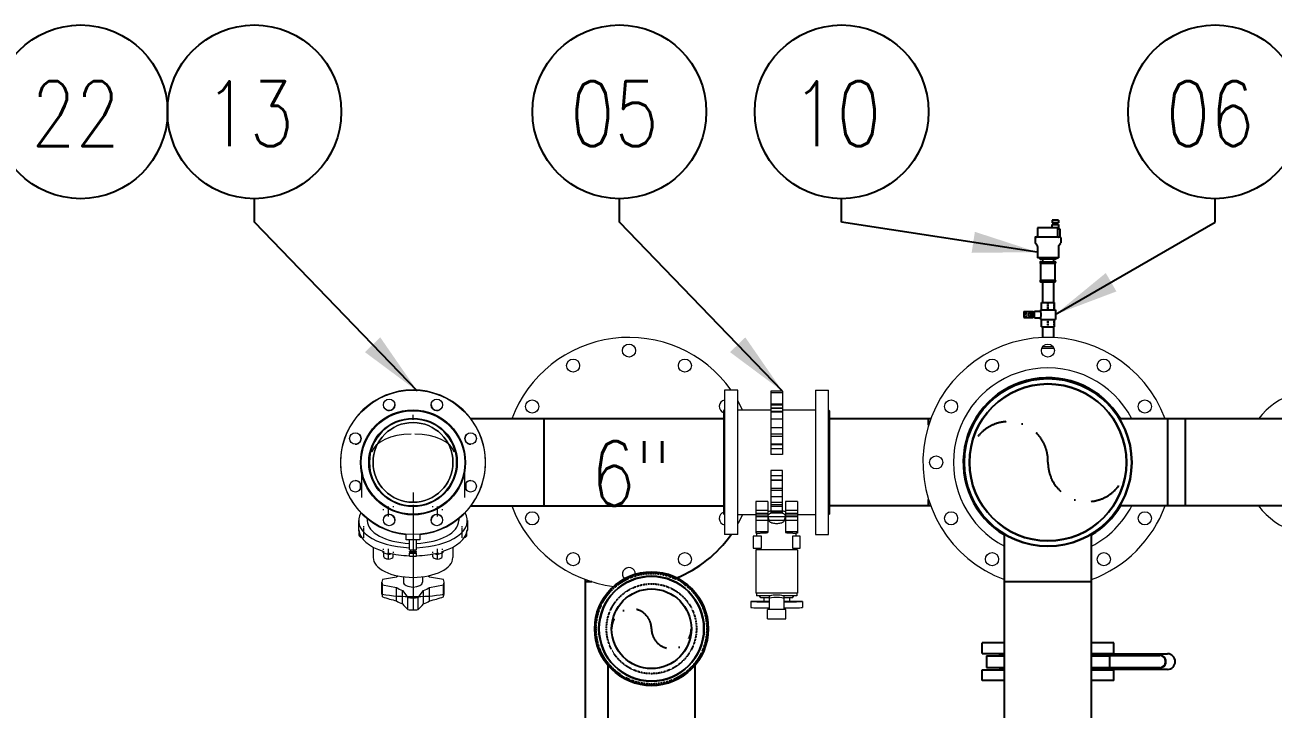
# Model space of a CAD drawing. Header units: millimetres. Extents: x -312439 to 477422, y -331570 to 212570.
# Drawn here: x 340285 to 342696, y 123215 to 124537 of the extents above; entities that cross this region are included whole.
import ezdxf

# ---------------------------------------------------------------- set-up
doc = ezdxf.new("R2010")
doc.units = ezdxf.units.MM
doc.linetypes.add('DASHDOT', pattern=[25.4, 12.7, -6.35, 0, -6.35])
doc.linetypes.add('DASHED', pattern=[0.75, 0.5, -0.25])
doc.layers.add('ARCONDTEXTO', color=4, linetype='Continuous')
doc.layers.add('TEXTO FORMATO', color=4, linetype='Continuous')
doc.styles.add('ROMAND', font='ROMAND.SHX')
doc.styles.add('ROMANS', font='romans.shx', dxfattribs={"height": 187.5})
doc.dimstyles.new('1-50 (MILIMETRO)', dxfattribs={"dimscale": 0, "dimtxt": 125, "dimasz": 125, "dimexe": 100, "dimexo": 100, "dimgap": 50, "dimtad": 0, "dimdec": 0, "dimzin": 0, "dimdsep": 46, "dimtxsty": 'ROMAND', "dimcen": -390, "dimclrd": 1, "dimclre": 1, "dimclrt": 3, "dimadec": 0, "dimazin": 0, "dimtfac": 1, "dimtdec": 0, "dimtix": 1, "dimtmove": 2, "dimatfit": 2, "dimfxl": 1, "dimtvp": 1, "dimtolj": 1, "dimtzin": 0, "dimarcsym": 0})

msp = doc.modelspace()

# ---------------------------------------------------------------- linework, layer by layer
at = {"color": 2, "linetype": 'Continuous', "extrusion": (0, 1, 0)}
for p, q in [((342279.575, 124144.74, 0), (342240.69, 124144.74, 0)), ((342240.69, 124144.74, 0), (342240.69, 124128.601, 0)), ((342281.213, 124159.602, 0), (342269, 124159.602, 0)), ((342269, 124159.602, 0), (342269, 124154.57, 0)), ((342281.213, 124154.57, 0), (342269, 124154.57, 0)), ((342269.266, 124144.74, 0), (342269.266, 124151.58, 0)), ((342269.266, 124151.58, 0), (342281.298, 124151.58, 0)), ((342272.044, 124154.57, 0), (342272.044, 124151.58, 0)), ((342278.519, 124154.57, 0), (342278.519, 124151.58, 0)), ((342279.575, 124144.74, 0), (342279.575, 124128.601, 0)), ((342281.213, 124159.602, 0), (342281.213, 124154.57, 0)), ((342281.298, 124151.58, 0), (342281.298, 124143.074, 0)), ((342236.38, 124126.4, 0), (342236.38, 124115.63, 0)), ((342285.069, 124126.885, 0), (342236.866, 124126.885, 0)), ((342281.298, 124143.074, 0), (342283.668, 124143.074, 0)), ((342283.668, 124143.074, 0), (342283.668, 124126.885, 0)), ((342285.555, 124126.4, 0), (342285.555, 124115.63, 0)), ((342240.501, 124109.972, 0), (342236.727, 124114.647, 0)), ((342240.848, 124108.989, 0), (342240.848, 124086.897, 0)), ((342281.087, 124108.989, 0), (342281.087, 124086.897, 0)), ((342281.434, 124109.972, 0), (342285.207, 124114.647, 0)), ((342281.087, 124086.897, 0), (342240.848, 124086.897, 0)), ((342245.317, 124086.878, 0), (342240.848, 124086.897, 0)), ((342276.617, 124086.878, 0), (342245.317, 124086.878, 0)), ((342245.317, 124086.878, 0), (342245.317, 124084.019, 0)), ((342276.617, 124084.019, 0), (342245.317, 124084.019, 0)), ((342247.317, 124079.477, 0), (342274.617, 124079.477, 0)), ((342247.317, 124079.371, 0), (342247.317, 124079.477, 0)), ((342247.317, 124079.371, 0), (342274.617, 124079.371, 0)), ((342247.317, 124076.371, 0), (342274.617, 124076.371, 0)), ((342247.317, 124043.583, 0), (342247.317, 124076.371, 0)), ((342250.198, 124084.019, 0), (342250.198, 124079.477, 0)), ((342271.737, 124084.019, 0), (342271.737, 124079.477, 0)), ((342274.617, 124079.371, 0), (342274.617, 124079.477, 0)), ((342274.617, 124043.583, 0), (342274.617, 124076.371, 0)), ((342276.617, 124086.878, 0), (342281.087, 124086.897, 0)), ((342276.617, 124086.878, 0), (342276.617, 124084.019, 0)), ((342247.317, 124043.583, 0), (342274.617, 124043.583, 0)), ((342247.317, 124040.583, 0), (342274.617, 124040.583, 0)), ((342247.317, 124040.477, 0), (342247.317, 124040.583, 0)), ((342247.317, 124040.477, 0), (342274.617, 124040.477, 0)), ((342274.617, 124040.477, 0), (342274.617, 124040.583, 0))]:
    msp.add_line(p, q, dxfattribs=at)
at = {"color": 2, "linetype": 'DASHED', "extrusion": (0, 1, 0)}
msp.add_line((342279.575, 124128.601, 0), (342279.787, 124128.601, 0), dxfattribs=at)
at = {"color": 5, "linetype": 'Continuous', "extrusion": (0, 1, 0)}
for p, q in [((342250.317, 124040.477, 0), (342250.317, 124000.73, 0)), ((342271.617, 124040.477, 0), (342271.617, 124000.73, 0)), ((342250.317, 123953.73, 0), (342250.317, 123932.953, 0)), ((342271.617, 123953.73, 0), (342271.617, 123932.953, 0)), ((341634.981, 123775.838, 0), (341146.536, 123775.838, 0)), ((341287.099, 123775.838, 0), (341287.099, 123607.538, 0)), ((342034.604, 123775.843, 0), (341838.981, 123775.843, 0)), ((342034.603, 123775.838, 0), (341838.981, 123775.838, 0)), ((342030.332, 123763.308, 0), (342030.332, 123775.838, 0)), ((342778.916, 123775.838, 0), (342399.28, 123775.838, 0)), ((342667.659, 123775.843, 0), (342487.33, 123775.843, 0)), ((342491.603, 123775.838, 0), (342491.603, 123607.538, 0)), ((342526.466, 123607.538, 0), (342526.466, 123775.838, 0)), ((342030.332, 123607.538, 0), (342030.332, 123620.068, 0)), ((341146.536, 123607.538, 0), (341634.981, 123607.538, 0)), ((342034.603, 123607.538, 0), (341838.981, 123607.538, 0)), ((342778.916, 123607.538, 0), (342399.28, 123607.538, 0)), ((342176.817, 123008.478, 0), (342176.817, 123553.375, 0)), ((342345.117, 123008.478, 0), (342345.117, 123553.375, 0)), ((341367.667, 122980.128, 0), (341367.667, 123465.323, 0)), ((341380.197, 123461.052, 0), (341367.667, 123461.052, 0)), ((342345.117, 123461.052, 0), (342176.817, 123461.052, 0)), ((342176.817, 123343.332, 0), (342133.967, 123343.332, 0)), ((342133.967, 123322.732, 0), (342133.967, 123343.332, 0)), ((342387.967, 123343.332, 0), (342345.117, 123343.332, 0)), ((342387.967, 123322.732, 0), (342387.967, 123343.332, 0)), ((342133.967, 123322.732, 0), (342176.817, 123322.732, 0)), ((342142.188, 123317.932, 0), (342176.817, 123317.932, 0)), ((342142.188, 123317.932, 0), (342142.188, 123295.732, 0)), ((342167.967, 123321.132, 0), (342176.817, 123321.132, 0)), ((342167.967, 123317.932, 0), (342167.967, 123321.132, 0)), ((342167.967, 123319.532, 0), (342176.817, 123319.532, 0)), ((342345.117, 123322.732, 0), (342387.967, 123322.732, 0)), ((342345.117, 123321.837, 0), (342491.787, 123321.837, 0)), ((342345.117, 123321.132, 0), (342353.967, 123321.132, 0)), ((342345.117, 123319.532, 0), (342353.967, 123319.532, 0)), ((342345.117, 123317.932, 0), (342379.746, 123317.932, 0)), ((342353.967, 123317.932, 0), (342353.967, 123321.132, 0)), ((342353.967, 123318.836, 0), (342476.866, 123318.836, 0)), ((342379.746, 123317.932, 0), (342379.746, 123295.732, 0)), ((341411.067, 123300.168, 0), (341411.067, 122966.155, 0)), ((341579.367, 122966.155, 0), (341579.367, 123300.168, 0)), ((342133.967, 123290.932, 0), (342176.817, 123290.932, 0)), ((342133.967, 123270.332, 0), (342133.967, 123290.932, 0)), ((342142.188, 123295.732, 0), (342176.817, 123295.732, 0)), ((342167.967, 123295.732, 0), (342167.967, 123292.532, 0)), ((342167.967, 123294.132, 0), (342176.817, 123294.132, 0)), ((342167.967, 123292.532, 0), (342176.817, 123292.532, 0)), ((342345.117, 123295.732, 0), (342379.746, 123295.732, 0)), ((342345.117, 123294.132, 0), (342353.967, 123294.132, 0)), ((342345.117, 123292.532, 0), (342353.967, 123292.532, 0)), ((342491.787, 123291.828, 0), (342345.117, 123291.828, 0)), ((342345.117, 123290.932, 0), (342387.967, 123290.932, 0)), ((342353.967, 123295.732, 0), (342353.967, 123292.532, 0)), ((342476.866, 123294.829, 0), (342353.967, 123294.829, 0)), ((342387.967, 123270.332, 0), (342387.967, 123290.932, 0)), ((342176.817, 123270.332, 0), (342133.967, 123270.332, 0)), ((342387.967, 123270.332, 0), (342345.117, 123270.332, 0))]:
    msp.add_line(p, q, dxfattribs=at)
at = {"color": 4, "linetype": 'Continuous', "extrusion": (0, 1, 0)}
for p, q in [((342248.467, 124000.73, 0), (342273.467, 124000.73, 0)), ((342248.467, 123986.73, 0), (342248.467, 124000.73, 0)), ((342273.467, 123986.73, 0), (342273.467, 124000.73, 0)), ((342214.467, 123983.13, 0), (342214.467, 123971.33, 0)), ((342214.467, 123983.13, 0), (342232.575, 123983.13, 0)), ((342223.559, 123974.429, 0), (342223.559, 123980.031, 0)), ((342223.559, 123980.031, 0), (342227.225, 123980.031, 0)), ((342227.225, 123981.875, 0), (342227.225, 123972.585, 0)), ((342227.225, 123981.875, 0), (342229.159, 123981.875, 0)), ((342229.159, 123972.585, 0), (342229.159, 123981.875, 0)), ((342229.159, 123980.031, 0), (342229.625, 123980.031, 0)), ((342229.625, 123983.13, 0), (342229.625, 123971.33, 0)), ((342232.575, 123971.33, 0), (342232.575, 123983.13, 0)), ((342232.575, 123980.031, 0), (342235.3, 123980.031, 0)), ((342235.3, 123970.753, 0), (342235.3, 123983.706, 0)), ((342235.3, 123983.706, 0), (342246.645, 123983.706, 0)), ((342246.645, 123986.73, 0), (342275.289, 123986.73, 0)), ((342246.645, 123986.73, 0), (342246.645, 123983.706, 0)), ((342275.289, 123986.73, 0), (342275.289, 123967.73, 0)), ((342214.467, 123971.33, 0), (342232.575, 123971.33, 0)), ((342223.559, 123974.429, 0), (342227.225, 123974.429, 0)), ((342227.225, 123972.585, 0), (342229.159, 123972.585, 0)), ((342229.159, 123974.429, 0), (342229.625, 123974.429, 0)), ((342232.575, 123974.429, 0), (342235.3, 123974.429, 0)), ((342235.3, 123970.753, 0), (342246.645, 123970.753, 0)), ((342246.645, 123970.753, 0), (342246.645, 123967.73, 0)), ((342246.645, 123967.73, 0), (342275.289, 123967.73, 0)), ((342248.467, 123953.73, 0), (342248.467, 123967.73, 0)), ((342248.467, 123953.73, 0), (342273.467, 123953.73, 0)), ((342273.467, 123953.73, 0), (342273.467, 123967.73, 0))]:
    msp.add_line(p, q, dxfattribs=at)
at = {"color": 4, "linetype": 'DASHED', "extrusion": (0, 1, 0)}
for p, q in [((342248.829, 123986.73, 0), (342248.829, 124000.73, 0)), ((342260.606, 123986.73, 0), (342260.606, 124000.73, 0)), ((342261.329, 123986.73, 0), (342261.329, 124000.73, 0)), ((342273.106, 123986.73, 0), (342273.106, 124000.73, 0)), ((342216.514, 123983.13, 0), (342216.514, 123971.33, 0)), ((342218.6, 123971.33, 0), (342218.6, 123983.13, 0)), ((342229.159, 123981.812, 0), (342227.225, 123981.812, 0)), ((342227.225, 123979.724, 0), (342229.159, 123979.724, 0)), ((342229.159, 123979.317, 0), (342227.225, 123979.317, 0)), ((342227.225, 123975.142, 0), (342229.159, 123975.142, 0)), ((342229.159, 123974.736, 0), (342227.225, 123974.736, 0)), ((342227.225, 123972.648, 0), (342229.159, 123972.648, 0)), ((342248.829, 123953.73, 0), (342248.829, 123967.73, 0)), ((342260.606, 123953.73, 0), (342260.606, 123967.73, 0)), ((342261.329, 123953.73, 0), (342261.329, 123967.73, 0)), ((342273.106, 123953.73, 0), (342273.106, 123967.73, 0))]:
    msp.add_line(p, q, dxfattribs=at)
at = {"color": 4, "linetype": 'Continuous', "lineweight": 0, "extrusion": (0, 1, 0)}
for p, q in [((342249.193, 123912.448, 0), (342272.742, 123912.448, 0)), ((342250.914, 123915.448, 0), (342271.021, 123915.448, 0)), ((342250.997, 123915.554, 0), (342270.938, 123915.554, 0)), ((341636.581, 123831.188, 0), (341636.581, 123552.188, 0)), ((341661.981, 123831.188, 0), (341636.581, 123831.188, 0)), ((341661.981, 123552.188, 0), (341661.981, 123831.188, 0)), ((341811.981, 123831.188, 0), (341811.981, 123552.188, 0)), ((341811.981, 123831.188, 0), (341837.381, 123831.188, 0)), ((341837.381, 123552.188, 0), (341837.381, 123831.188, 0)), ((341725.481, 123829.017, 0), (341725.481, 123707.243, 0)), ((341748.481, 123829.017, 0), (341725.481, 123829.017, 0)), ((341748.481, 123826.061, 0), (341725.481, 123826.061, 0)), ((341748.481, 123829.017, 0), (341748.481, 123707.243, 0)), ((341034.649, 123773.688, 0), (341034.649, 123783.688, 0)), ((341634.981, 123791.588, 0), (341636.581, 123793.188, 0)), ((341634.981, 123591.788, 0), (341634.981, 123791.588, 0)), ((341725.481, 123792.688, 0), (341661.981, 123792.688, 0)), ((341748.481, 123803.901, 0), (341725.481, 123803.901, 0)), ((341748.481, 123803.901, 0), (341725.481, 123803.901, 0)), ((341748.481, 123802.554, 0), (341725.481, 123802.554, 0)), ((341748.481, 123796.727, 0), (341725.481, 123796.727, 0)), ((341748.481, 123796.727, 0), (341725.481, 123796.727, 0)), ((341748.481, 123795.787, 0), (341725.481, 123795.787, 0)), ((341748.481, 123795.786, 0), (341725.481, 123795.786, 0)), ((341748.481, 123790.088, 0), (341725.481, 123790.088, 0)), ((341748.481, 123790.088, 0), (341725.481, 123790.088, 0)), ((341748.481, 123788.827, 0), (341725.481, 123788.827, 0)), ((341811.981, 123792.688, 0), (341748.481, 123792.688, 0)), ((341838.981, 123791.588, 0), (341837.381, 123793.188, 0)), ((341838.981, 123791.588, 0), (341838.981, 123591.788, 0)), ((341748.481, 123774.98, 0), (341725.481, 123774.98, 0)), ((341748.481, 123758.198, 0), (341725.481, 123758.198, 0)), ((341748.481, 123746.282, 0), (341725.481, 123746.282, 0)), ((341748.481, 123741.835, 0), (341725.481, 123741.835, 0)), ((341748.481, 123726.693, 0), (341725.481, 123726.693, 0)), ((341748.481, 123726.693, 0), (341725.481, 123726.693, 0)), ((341748.481, 123725.808, 0), (341725.481, 123725.808, 0)), ((341748.481, 123717.845, 0), (341725.481, 123717.845, 0)), ((341748.481, 123707.243, 0), (341725.481, 123707.243, 0)), ((340935.297, 123672.491, 0), (340935.297, 123623.56, 0)), ((341134, 123672.491, 0), (341134, 123623.56, 0)), ((341725.481, 123676.134, 0), (341725.481, 123593.781, 0)), ((341748.481, 123676.134, 0), (341725.481, 123676.134, 0)), ((341748.481, 123665.532, 0), (341725.481, 123665.532, 0)), ((341748.481, 123593.781, 0), (341748.481, 123676.134, 0)), ((340932.649, 123651.409, 0), (340932.649, 123639.625, 0)), ((341136.649, 123651.409, 0), (341136.649, 123639.625, 0)), ((341748.481, 123657.568, 0), (341725.481, 123657.568, 0)), ((341748.481, 123656.683, 0), (341725.481, 123656.683, 0)), ((341748.481, 123656.683, 0), (341725.481, 123656.683, 0)), ((341748.481, 123641.541, 0), (341725.481, 123641.541, 0)), ((341034.649, 123633.688, 0), (341034.649, 123616.19, 0)), ((341719.981, 123616.437, 0), (341696.981, 123616.437, 0)), ((341696.981, 123616.437, 0), (341696.981, 123554.688, 0)), ((341719.981, 123616.437, 0), (341719.981, 123556.049, 0)), ((341748.481, 123637.094, 0), (341725.481, 123637.094, 0)), ((341748.481, 123625.178, 0), (341725.481, 123625.178, 0)), ((341748.481, 123614.341, 0), (341725.481, 123614.341, 0)), ((341776.981, 123616.437, 0), (341753.981, 123616.437, 0)), ((341753.981, 123616.437, 0), (341753.981, 123556.049, 0)), ((341776.981, 123616.437, 0), (341776.981, 123554.688, 0)), ((340977.622, 123599.478, 0), (340977.622, 123601.366, 0)), ((340987.149, 123587.335, 0), (340987.149, 123606.728, 0)), ((340996.675, 123604.978, 0), (340996.675, 123606.866, 0)), ((341034.649, 123609.688, 0), (341034.649, 123406.847, 0)), ((341072.622, 123604.978, 0), (341072.622, 123606.866, 0)), ((341082.149, 123587.335, 0), (341082.149, 123606.728, 0)), ((341091.675, 123599.478, 0), (341091.675, 123601.366, 0)), ((341634.981, 123591.788, 0), (341636.581, 123590.188, 0)), ((341696.981, 123590.688, 0), (341661.981, 123590.688, 0)), ((341719.981, 123598.991, 0), (341696.981, 123598.991, 0)), ((341719.981, 123593.288, 0), (341696.981, 123593.288, 0)), ((341719.981, 123593.288, 0), (341696.981, 123593.288, 0)), ((341719.981, 123591.914, 0), (341696.981, 123591.914, 0)), ((341748.481, 123609.725, 0), (341725.481, 123609.725, 0)), ((341748.481, 123606.195, 0), (341725.481, 123606.195, 0)), ((341748.481, 123597.287, 0), (341725.481, 123597.287, 0)), ((341748.481, 123594.771, 0), (341725.481, 123594.771, 0)), ((341748.481, 123593.902, 0), (341725.481, 123593.902, 0)), ((341748.481, 123593.781, 0), (341725.481, 123593.781, 0)), ((341776.981, 123598.991, 0), (341753.981, 123598.991, 0)), ((341776.981, 123593.288, 0), (341753.981, 123593.288, 0)), ((341776.981, 123593.288, 0), (341753.981, 123593.288, 0)), ((341776.981, 123591.914, 0), (341753.981, 123591.914, 0)), ((341811.981, 123590.688, 0), (341776.981, 123590.688, 0)), ((341838.981, 123591.788, 0), (341837.381, 123590.188, 0)), ((340929.649, 123579.278, 0), (340929.649, 123561.091, 0)), ((340939.649, 123566.591, 0), (340939.649, 123568.48, 0)), ((340946.149, 123583.209, 0), (340946.149, 123579.278, 0)), ((341123.149, 123583.209, 0), (341123.149, 123579.278, 0)), ((341129.649, 123566.591, 0), (341129.649, 123568.48, 0)), ((341139.649, 123579.278, 0), (341139.649, 123561.091, 0)), ((341719.981, 123587.59, 0), (341696.981, 123587.59, 0)), ((341719.981, 123587.59, 0), (341696.981, 123587.59, 0)), ((341719.981, 123586.65, 0), (341696.981, 123586.65, 0)), ((341719.981, 123586.65, 0), (341696.981, 123586.65, 0)), ((341719.981, 123579.476, 0), (341696.981, 123579.476, 0)), ((341719.981, 123579.475, 0), (341696.981, 123579.475, 0)), ((341753.71, 123586.65, 0), (341720.252, 123586.65, 0)), ((341753.71, 123586.65, 0), (341720.252, 123586.65, 0)), ((341751.768, 123579.476, 0), (341722.193, 123579.476, 0)), ((341751.768, 123579.475, 0), (341722.194, 123579.475, 0)), ((341776.981, 123587.59, 0), (341753.981, 123587.59, 0)), ((341776.981, 123587.59, 0), (341753.981, 123587.59, 0)), ((341776.981, 123586.65, 0), (341753.981, 123586.65, 0)), ((341776.981, 123586.65, 0), (341753.981, 123586.65, 0)), ((341776.981, 123579.476, 0), (341753.981, 123579.476, 0)), ((341776.981, 123579.475, 0), (341753.981, 123579.475, 0)), ((340929.759, 123558.683, 0), (340929.759, 123561.281, 0)), ((340930.649, 123550.699, 0), (340930.649, 123556.461, 0)), ((340939.649, 123546.199, 0), (340939.649, 123565.591, 0)), ((341021.649, 123542.188, 0), (341021.649, 123552.293, 0)), ((341047.649, 123542.188, 0), (341021.649, 123542.188, 0)), ((341027.799, 123522.688, 0), (341027.799, 123542.188, 0)), ((341041.499, 123522.688, 0), (341041.499, 123542.188, 0)), ((341047.649, 123552.293, 0), (341047.649, 123542.188, 0)), ((341129.649, 123546.199, 0), (341129.649, 123565.591, 0)), ((341138.649, 123550.699, 0), (341138.649, 123556.461, 0)), ((341139.538, 123558.683, 0), (341139.538, 123561.281, 0)), ((341661.981, 123552.188, 0), (341636.581, 123552.188, 0)), ((341691.712, 123543.268, 0), (341691.712, 123532.207, 0)), ((341707.493, 123549.431, 0), (341691.868, 123549.431, 0)), ((341691.868, 123549.431, 0), (341691.868, 123525.993, 0)), ((341719.981, 123557.315, 0), (341696.981, 123557.315, 0)), ((341698.981, 123554.688, 0), (341696.981, 123554.688, 0)), ((341698.981, 123549.431, 0), (341698.981, 123554.688, 0)), ((341707.493, 123525.993, 0), (341707.493, 123549.431, 0)), ((341776.981, 123557.315, 0), (341753.981, 123557.315, 0)), ((341782.093, 123549.431, 0), (341767.377, 123549.431, 0)), ((341767.377, 123549.431, 0), (341767.377, 123525.993, 0)), ((341774.981, 123549.431, 0), (341774.981, 123554.688, 0)), ((341776.981, 123554.688, 0), (341774.981, 123554.688, 0)), ((341782.093, 123525.993, 0), (341782.093, 123549.431, 0)), ((341782.25, 123532.207, 0), (341782.25, 123543.268, 0)), ((341811.981, 123552.188, 0), (341837.381, 123552.188, 0)), ((340957.749, 123527.943, 0), (340957.749, 123508.049, 0)), ((340976.149, 123519.955, 0), (340976.149, 123520.093, 0)), ((340977.622, 123522.705, 0), (340977.622, 123524.594, 0)), ((340978.033, 123516.877, 0), (340978.033, 123519.475, 0)), ((340987.149, 123505.063, 0), (340987.149, 123524.455, 0)), ((340996.675, 123517.205, 0), (340996.675, 123519.094, 0)), ((341027.799, 123522.688, 0), (341041.499, 123522.688, 0)), ((341027.899, 123519.688, 0), (341041.399, 123519.688, 0)), ((341027.899, 123518.688, 0), (341027.899, 123519.688, 0)), ((341027.899, 123518.688, 0), (341041.399, 123518.688, 0)), ((341028.649, 123517.188, 0), (341028.649, 123518.688, 0)), ((341030.649, 123519.688, 0), (341030.649, 123522.688, 0)), ((341038.649, 123519.688, 0), (341038.649, 123522.688, 0)), ((341040.649, 123517.188, 0), (341040.649, 123518.688, 0)), ((341041.399, 123518.688, 0), (341041.399, 123519.688, 0)), ((341072.622, 123517.205, 0), (341072.622, 123519.094, 0)), ((341082.149, 123505.063, 0), (341082.149, 123524.455, 0)), ((341091.265, 123516.877, 0), (341091.265, 123519.475, 0)), ((341091.675, 123522.705, 0), (341091.675, 123524.594, 0)), ((341093.149, 123519.955, 0), (341093.149, 123520.093, 0)), ((341111.549, 123527.943, 0), (341111.549, 123508.049, 0)), ((341691.868, 123525.993, 0), (341707.493, 123525.993, 0)), ((341776.981, 123522.688, 0), (341696.981, 123522.688, 0)), ((341696.981, 123522.688, 0), (341696.981, 123439.261, 0)), ((341698.981, 123522.688, 0), (341698.981, 123525.993, 0)), ((341767.377, 123525.993, 0), (341782.093, 123525.993, 0)), ((341774.981, 123522.688, 0), (341774.981, 123525.993, 0)), ((341776.981, 123522.688, 0), (341776.981, 123439.261, 0)), ((340978.149, 123509.563, 0), (340978.149, 123516.84, 0)), ((340986.375, 123514.469, 0), (340986.375, 123517.067, 0)), ((340996.149, 123509.563, 0), (340996.149, 123514.846, 0)), ((341028.649, 123517.188, 0), (341027.749, 123516.288, 0)), ((341027.749, 123516.288, 0), (341041.549, 123516.288, 0)), ((341027.749, 123510.688, 0), (341027.749, 123516.288, 0)), ((341027.749, 123510.688, 0), (341041.549, 123510.688, 0)), ((341028.649, 123517.188, 0), (341040.649, 123517.188, 0)), ((341040.649, 123517.188, 0), (341041.549, 123516.288, 0)), ((341041.549, 123510.688, 0), (341041.549, 123516.288, 0)), ((341073.149, 123509.563, 0), (341073.149, 123514.846, 0)), ((341082.922, 123514.469, 0), (341082.922, 123517.067, 0)), ((341091.149, 123509.563, 0), (341091.149, 123516.84, 0)), ((341002.917, 123470.191, 0), (340975.488, 123465.199, 0)), ((341016.149, 123470.728, 0), (341016.149, 123460.199, 0)), ((341053.149, 123470.728, 0), (341053.149, 123460.199, 0)), ((341093.809, 123465.199, 0), (341066.381, 123470.191, 0)), ((340974.649, 123436.847, 0), (340974.649, 123460.199, 0)), ((340975.488, 123455.199, 0), (341002.917, 123450.208, 0)), ((340975.488, 123431.847, 0), (340975.488, 123455.199, 0)), ((341002.917, 123424.191, 0), (341002.917, 123450.208, 0)), ((341066.381, 123450.208, 0), (341093.809, 123455.199, 0)), ((341066.381, 123424.191, 0), (341066.381, 123450.208, 0)), ((341093.809, 123431.847, 0), (341093.809, 123455.199, 0)), ((341094.649, 123436.847, 0), (341094.649, 123460.199, 0)), ((341014.665, 123444.333, 0), (341024.649, 123430.619, 0)), ((341014.665, 123418.317, 0), (341014.665, 123444.333, 0)), ((341024.649, 123407.267, 0), (341024.649, 123430.619, 0)), ((341044.649, 123430.619, 0), (341054.632, 123444.333, 0)), ((341044.649, 123407.267, 0), (341044.649, 123430.619, 0)), ((341054.632, 123418.317, 0), (341054.632, 123444.333, 0)), ((341686.981, 123422.893, 0), (341686.981, 123411.229, 0)), ((341776.981, 123439.261, 0), (341696.981, 123439.261, 0)), ((341697.918, 123439.261, 0), (341697.918, 123433.793, 0)), ((341723.522, 123433.793, 0), (341697.918, 123433.793, 0)), ((341706.422, 123430.202, 0), (341703.981, 123433.793, 0)), ((341722.981, 123430.202, 0), (341706.422, 123430.202, 0)), ((341711.981, 123430.202, 0), (341711.981, 123422.893, 0)), ((341722.981, 123422.893, 0), (341711.981, 123422.893, 0)), ((341722.981, 123407.704, 0), (341722.981, 123433.27, 0)), ((341776.043, 123433.793, 0), (341750.44, 123433.793, 0)), ((341750.981, 123433.27, 0), (341750.981, 123407.704, 0)), ((341767.539, 123430.202, 0), (341750.981, 123430.202, 0)), ((341761.981, 123422.893, 0), (341750.981, 123422.893, 0)), ((341761.981, 123430.202, 0), (341761.981, 123422.893, 0)), ((341767.539, 123430.202, 0), (341769.981, 123433.793, 0)), ((341776.043, 123439.261, 0), (341776.043, 123433.793, 0)), ((341786.981, 123422.893, 0), (341786.981, 123411.229, 0)), ((341719.481, 123389.193, 0), (341719.481, 123407.704, 0)), ((341754.481, 123407.704, 0), (341719.481, 123407.704, 0)), ((341722.655, 123407.704, 0), (341722.655, 123410.812, 0)), ((341751.307, 123407.704, 0), (341751.307, 123410.812, 0)), ((341754.481, 123389.193, 0), (341754.481, 123407.704, 0)), ((341719.481, 123389.193, 0), (341754.481, 123389.193, 0))]:
    msp.add_line(p, q, dxfattribs=at)
at = {"color": 4, "linetype": 'Continuous', "lineweight": 0}
for centre, radius in [((341451.817, 123907.688, 0), 12.7), ((342260.967, 123907.688, 0), 12.7), ((341343.817, 123878.75, 0), 12.7), ((341559.817, 123878.75, 0), 12.7), ((342152.967, 123878.75, 0), 12.7), ((342368.967, 123878.75, 0), 12.7), ((341034.649, 123691.688, 0), 139.5), ((340988.535, 123803.016, 0), 11.1), ((341080.762, 123803.016, 0), 11.1), ((341264.756, 123799.688, 0), 12.7), ((342073.906, 123799.688, 0), 12.7), ((342448.029, 123799.688, 0), 12.7), ((341034.649, 123691.688, 0), 101.5), ((341034.649, 123691.688, 0), 99.9), ((341034.649, 123691.688, 0), 85.5), ((341034.649, 123691.688, 0), 84.15), ((341034.649, 123691.688, 0), 77.04), ((340923.321, 123737.801, 0), 11.1), ((341145.976, 123737.801, 0), 11.1), ((342044.967, 123691.688, 0), 12.7), ((340923.321, 123645.575, 0), 11.1), ((341145.976, 123645.575, 0), 11.1), ((340988.535, 123580.361, 0), 11.1), ((341080.762, 123580.361, 0), 11.1), ((341264.756, 123583.688, 0), 12.7), ((342073.906, 123583.688, 0), 12.7), ((342448.029, 123583.688, 0), 12.7), ((341343.817, 123504.627, 0), 12.7), ((341559.817, 123504.627, 0), 12.7), ((342152.967, 123504.627, 0), 12.7), ((342368.967, 123504.627, 0), 12.7)]:
    msp.add_circle(centre, radius, dxfattribs=at)
at = {"color": 5, "linetype": 'Continuous'}
for centre, radius in [((342260.967, 123691.688, 0), 161.9), ((342260.967, 123691.688, 0), 151.6), ((341495.217, 123370.31, 0), 109.55), ((341495.217, 123370.31, 0), 101.37), ((341495.217, 123370.31, 0), 77.04)]:
    msp.add_circle(centre, radius, dxfattribs=at)
at = {"color": 5, "linetype": 'DASHED'}
for radius in [106.868, 86.832]:
    msp.add_circle((341495.217, 123370.31, 0), radius, dxfattribs=at)
at = {"color": 2, "linetype": 'Continuous'}
for centre, radius, start, end in [((342236.866, 124126.4, 0), 0.486, 90, 180), ((342238.974, 124128.601, 0), 1.716, 270, 0), ((342285.069, 124126.4, 0), 0.486, 0, 90), ((342237.945, 124115.63, 0), 1.565, 180, 218.911528), ((342239.283, 124108.989, 0), 1.565, 0, 38.911528), ((342282.652, 124108.989, 0), 1.565, 141.088472, 180), ((342283.989, 124115.63, 0), 1.565, 321.088472, 0), ((342247.317, 124077.871, 0), 1.5, 90, 270), ((342274.617, 124077.871, 0), 1.5, 270, 90), ((342247.317, 124042.083, 0), 1.5, 90, 270), ((342274.617, 124042.083, 0), 1.5, 270, 90)]:
    msp.add_arc(centre, radius, start, end, dxfattribs=at)
at = {"color": 4, "linetype": 'Continuous', "lineweight": 0}
for centre, radius, start, end in [((341451.817, 123691.688, 0), 241.5, 35.284706, 159.607631), ((342260.967, 123691.688, 0), 241.5, 20.392369, 249.607631), ((342260.967, 123691.688, 0), 182.5, 27.457846, 242.542154), ((341034.649, 123691.688, 0), 140, 275.327998, 264.672002), ((342778.916, 123691.688, 0), 139.5, 217.10128, 142.898693), ((341638.879, 123799.688, 0), 12.7, 100.425315, 252.125208), ((341451.817, 123691.688, 0), 241.5, 24.722226, 29.513259), ((340988.478, 123803.154, 0), 11.15, 222.334988, 2.665038), ((341080.819, 123803.154, 0), 11.15, 177.334988, 317.66499), ((340923.183, 123737.859, 0), 11.15, 267.334988, 47.665029), ((341146.115, 123737.859, 0), 11.15, 132.334988, 272.665), ((340923.183, 123645.517, 0), 11.15, 312.334988, 92.66502), ((341146.115, 123645.517, 0), 11.15, 87.334988, 227.665009), ((340988.478, 123580.222, 0), 11.15, 357.334988, 137.66501), ((341080.819, 123580.222, 0), 11.15, 42.334988, 182.665018), ((341451.817, 123691.688, 0), 241.5, 200.392369, 262.963243), ((341638.879, 123583.688, 0), 12.7, 107.874794, 259.57469), ((341451.817, 123691.688, 0), 241.5, 330.486741, 335.277774), ((342260.967, 123691.688, 0), 182.5, 297.457846, 332.542154), ((342260.967, 123691.688, 0), 241.5, 290.392369, 339.607631), ((341451.817, 123475.688, 0), 12.7, 359.017078, 225.751714)]:
    msp.add_arc(centre, radius, start, end, dxfattribs=at)
at = {"color": 5, "linetype": 'Continuous'}
for centre, radius, start, end in [((342260.967, 123691.688, 0), 163.5, 30.975995, 239.024012), ((342260.967, 123691.688, 0), 163.5, 300.975995, 329.024005), ((341451.817, 123691.688, 0), 241.5, 292.418557, 324.715294), ((342491.787, 123306.832, 0), 15.004, 270, 90)]:
    msp.add_arc(centre, radius, start, end, dxfattribs=at)
at = {"color": 6, "linetype": 'DASHDOT', "ltscale": 5}
for centre, radius, start, end in [((342185.168, 123694.714, 0), 75.853, 357.866905, 182.133095), ((342336.768, 123691.688, 0), 75.8, 179.847091, 0.152909)]:
    msp.add_arc(centre, radius, start, end, dxfattribs=at)
at = {"color": 6, "linetype": 'DASHDOT', "ltscale": 4}
for centre, start, end in [((341456.697, 123370.31, 0), 0, 180), ((341533.737, 123370.31, 0), 180, 0)]:
    msp.add_arc(centre, 38.52, start, end, dxfattribs=at)
at = {"color": 5, "linetype": 'Continuous', "extrusion": (2.12879e-110, -3.4068e-63, -1)}
for major_axis in [(0, 161.9), (0, 151.6)]:
    msp.add_ellipse((342260.967, 123691.688, 0), major_axis=major_axis, ratio=1, start_param=-1.57079633, end_param=4.71238898, dxfattribs=at)
at = {"color": 4, "linetype": 'Continuous', "lineweight": 0, "extrusion": (1.2829e-112, 2.64471e-64, -1)}
for major_axis in [(0, 84.15), (0, 77.04)]:
    msp.add_ellipse((341034.649, 123691.688, 0), major_axis=major_axis, ratio=1, start_param=-1.57079633, end_param=4.71238898, dxfattribs=at)
at = {"color": 4, "linetype": 'Continuous', "lineweight": 0}
for centre, major_axis, ratio, start_param, end_param in [((341034.649, 123706.453, 0), (-80.208, 0), 0.5, 4.75603933, 6.16015558), ((341034.649, 123706.453, 0), (-80.208, 0), 0.5, 3.26462238, 4.66873863), ((341034.649, 123579.278, 0), (-105, 0), 0.5, 5.9925672, 7.78869717), ((341034.649, 123579.278, 0), (-105, 0), 0.5, 1.63608079, 3.43221077), ((341034.649, 123579.278, 0), (-88.5, 0), 0.5, 0, 1.4933177), ((341034.649, 123579.278, 0), (-88.5, 0), 0.5, 1.64827495, 3.14159265), ((341736.981, 123863.177, 0), (0, 307.977), 0.12338598, 2.68573728, 2.74189531), ((341736.981, 123863.177, 0), (0, 307.977), 0.12338598, 3.54129, 3.59744803), ((341034.649, 123561.091, 0), (105, 0), 0.5, 3.14159265, 3.18747983), ((341034.649, 123563.69, 0), (-105, 0), 0.5, 0.04588717, 1.00131038), ((340939.649, 123561.091, 0), (11, 0), 0.5, 3.59480988, 3.68096225), ((340939.649, 123550.699, 0), (-9, 0), 0.5, 0, 1.0599458), ((341034.649, 123563.69, 0), (-105, 0), 0.5, 2.14028227, 3.09570548), ((341129.649, 123550.699, 0), (9, 0), 0.5, 5.2232395, 6.28318531), ((341129.649, 123561.091, 0), (-11, 0), 0.5, 2.60222306, 2.68837543), ((341034.649, 123561.091, 0), (-105, 0), 0.5, 3.09570548, 3.14159265), ((340987.149, 123519.955, 0), (11, 0), 0.5, 3.14159265, 3.73557298), ((341082.149, 123519.955, 0), (-11, 0), 0.5, 2.54761233, 3.14159265), ((341034.649, 123508.049, 0), (-76.9, 0), 0.5, 0, 1.57079633), ((341034.649, 123561.091, 0), (105, 0), 0.5, 4.14290303, 4.23467738), ((340987.149, 123509.563, 0), (-9, 0), 0.5, 0, 1.57079633), ((341034.649, 123563.69, 0), (-105, 0), 0.5, 1.09308472, 1.50503465), ((340987.149, 123519.955, 0), (11, 0), 0.5, 4.64200743, 5.31297837), ((340987.149, 123509.563, 0), (-9, 0), 0.5, 1.57079633, 3.14159265), ((341034.649, 123508.049, 0), (-76.9, 0), 0.5, 1.57079633, 3.14159265), ((341034.649, 123563.69, 0), (-105, 0), 0.5, 1.636558, 2.04850793), ((341082.149, 123509.563, 0), (-9, 0), 0.5, 0, 1.57079633), ((341082.149, 123519.955, 0), (-11, 0), 0.5, 0.97020694, 1.64117788), ((341082.149, 123509.563, 0), (-9, 0), 0.5, 1.57079633, 3.14159265), ((341034.649, 123561.091, 0), (-105, 0), 0.5, 2.04850793, 2.14028227), ((341034.649, 123460.199, 0), (-37.5, 0), 0.5, 5.57825713, 5.72117633), ((341034.649, 123460.199, 0), (-37.5, 0), 0.5, 3.70360163, 3.84652083), ((341034.649, 123460.199, 0), (60, 0), 0.5, 2.97414457, 3.30904073), ((341034.649, 123460.199, 0), (-37.5, 0), 0.5, 0.56200898, 1.00878735), ((341034.649, 123460.199, 0), (-18.5, 0), 0.5, 0, 1.57079633), ((341034.649, 123460.199, 0), (-18.5, 0), 0.5, 1.57079633, 3.14159265), ((341034.649, 123460.199, 0), (-37.5, 0), 0.5, 2.1328053, 2.57958368), ((341034.649, 123460.199, 0), (-60, 0), 0.5, 2.97414457, 3.30904073), ((341034.649, 123436.847, 0), (-60, 0), 0.5, 0, 0.16744808), ((341034.649, 123744.256, 0), (-360, 0), 0.8660254, 1.40334825, 1.57079633), ((341024.514, 123730.334, 0), (-290.065, 211.15), 0.81379768, 1.95967088, 2.04150141), ((341034.649, 123434.183, 0), (-37.5, 0), 0.5, 0.56200898, 1.00878735), ((341034.649, 123460.199, 0), (-60, 0), 0.5, 1.40334825, 1.73824441), ((341034.649, 123744.256, 0), (-360, 0), 0.8660254, 1.57079633, 1.73824441), ((341034.649, 123434.183, 0), (-37.5, 0), 0.5, 2.1328053, 2.57958368), ((341044.783, 123730.334, 0), (-290.065, -211.15), 0.81379768, 1.10009125, 1.18192178), ((341034.649, 123436.847, 0), (-60, 0), 0.5, 2.97414457, 3.14159265), ((341736.981, 123422.893, 0), (50, 0), 0.00871634, 2.0943951, 4.42859487), ((341736.981, 123433.27, 0), (-14, 0), 0.13557255, 3.14159265, 6.28318531), ((341736.981, 123428.909, 0), (14, 0), 0.13557255, 0, 3.14159265), ((341736.981, 123422.893, 0), (50, 0), 0.00871634, 4.99618309, 7.33038286), ((341006.804, 123739.189, 0), (-64.237, 352.981), 0.29619813, 2.65475442, 2.73658495), ((341034.649, 123436.847, 0), (-60, 0), 0.5, 1.40334825, 1.57079633), ((341034.649, 123436.847, 0), (-60, 0), 0.5, 1.57079633, 1.73824441), ((341062.493, 123739.189, 0), (64.237, 352.981), 0.29619813, 3.54660036, 3.62843089), ((341736.981, 123411.229, 0), (-50, 0), 0.00871634, 0, 1.28700222), ((341736.981, 123411.229, 0), (-50, 0), 0.00871634, 1.85459044, 3.14159265)]:
    msp.add_ellipse(centre, major_axis=major_axis, ratio=ratio, start_param=start_param, end_param=end_param, dxfattribs=at)
at = {"color": 5, "linetype": 'Continuous', "extrusion": (5.26268e-111, -1.69389e-63, -1)}
for major_axis in [(0, 109.55), (0, 101.37)]:
    msp.add_ellipse((341495.217, 123370.31, 0), major_axis=major_axis, ratio=1, start_param=-1.57079633, end_param=4.71238898, dxfattribs=at)
at = {"color": 5, "linetype": 'Continuous'}
for centre, major_axis, start_param, end_param in [((342476.354, 123306.832, 0), (0, -12.003), 0, 3.14159265), ((342476.866, 123306.832, 0), (0, 12.003), 3.14159265, 6.28318531)]:
    msp.add_ellipse(centre, major_axis=major_axis, ratio=0.99076742, start_param=start_param, end_param=end_param, dxfattribs=at)
at = {"color": 2, "linetype": 'Continuous'}
msp.add_open_spline([(342279.575, 124128.601, 0), (342279.575, 124128.498, 0), (342279.586, 124128.386, 0), (342279.632, 124128.166, 0), (342279.668, 124128.058, 0), (342279.752, 124127.865, 0), (342279.809, 124127.762, 0), (342279.945, 124127.57, 0), (342280.023, 124127.481, 0), (342280.183, 124127.329, 0), (342280.281, 124127.252, 0), (342280.489, 124127.12, 0), (342280.6, 124127.065, 0), (342280.814, 124126.98, 0), (342280.937, 124126.944, 0), (342281.187, 124126.896, 0), (342281.315, 124126.885, 0), (342281.432, 124126.885, 0)], degree=3, knots=[5.27564287, 5.27564287, 5.27564287, 5.27564287, 5.58507837, 5.58507837, 5.89451387, 5.89451387, 6.21795239, 6.21795239, 6.54139091, 6.54139091, 6.88072373, 6.88072373, 7.22005655, 7.22005655, 7.5703925, 7.5703925, 7.92072845, 7.92072845, 7.92072845, 7.92072845], dxfattribs=at)
at = {"color": 4, "linetype": 'Continuous'}
for points, knots in [([(342248.193, 123977.23, 0), (342248.193, 123977.643, 0), (342248.173, 123978.069, 0), (342248.09, 123978.911, 0), (342248.028, 123979.327, 0), (342247.876, 123980.123, 0), (342247.785, 123980.502, 0), (342247.594, 123981.204, 0), (342247.493, 123981.525, 0), (342247.301, 123982.093, 0), (342247.203, 123982.361, 0), (342247.02, 123982.834, 0), (342246.935, 123983.04, 0), (342246.794, 123983.373, 0), (342246.738, 123983.499, 0), (342246.664, 123983.666, 0), (342246.645, 123983.706, 0), (342246.645, 123983.706, 0)], [0, 0, 0, 0, 1.24074145, 1.24074145, 2.4814829, 2.4814829, 3.72222435, 3.72222435, 4.9629658, 4.9629658, 6.2015565, 6.2015565, 7.4401472, 7.4401472, 8.6787379, 8.6787379, 9.9173286, 9.9173286, 9.9173286, 9.9173286]), ([(342246.645, 123970.753, 0), (342246.645, 123970.753, 0), (342246.664, 123970.793, 0), (342246.738, 123970.96, 0), (342246.794, 123971.087, 0), (342246.935, 123971.419, 0), (342247.02, 123971.625, 0), (342247.203, 123972.099, 0), (342247.301, 123972.366, 0), (342247.493, 123972.935, 0), (342247.594, 123973.256, 0), (342247.785, 123973.957, 0), (342247.876, 123974.337, 0), (342248.028, 123975.133, 0), (342248.09, 123975.549, 0), (342248.173, 123976.391, 0), (342248.193, 123976.816, 0), (342248.193, 123977.23, 0)], [29.7519858, 29.7519858, 29.7519858, 29.7519858, 30.99057651, 30.99057651, 32.22916721, 32.22916721, 33.46775791, 33.46775791, 34.70634861, 34.70634861, 35.94709006, 35.94709006, 37.18783151, 37.18783151, 38.42857296, 38.42857296, 39.66931441, 39.66931441, 39.66931441, 39.66931441])]:
    msp.add_open_spline(points, degree=3, knots=knots, dxfattribs=at)
at = {"color": 4, "linetype": 'Continuous', "lineweight": 0}
for points, knots in [([(341725.481, 123597.405, 0), (341724.429, 123597.277, 0), (341723.391, 123597.133, 0), (341721.562, 123596.851, 0), (341720.764, 123596.718, 0), (341719.981, 123596.578, 0)], [127.07979622, 127.07979622, 127.07979622, 127.07979622, 130.23356515, 130.23356515, 132.74469592, 132.74469592, 132.74469592, 132.74469592]), ([(341720.252, 123586.65, 0), (341720.24, 123586.698, 0), (341720.229, 123586.746, 0), (341720.149, 123587.113, 0), (341720.115, 123587.436, 0), (341720.115, 123588.068, 0), (341720.149, 123588.391, 0), (341720.287, 123589.028, 0), (341720.392, 123589.342, 0), (341720.66, 123589.941, 0), (341720.824, 123590.227, 0), (341721.19, 123590.758, 0), (341721.392, 123591.002, 0), (341721.823, 123591.459, 0), (341722.06, 123591.676, 0), (341722.554, 123592.077, 0), (341722.811, 123592.261, 0), (341723.608, 123592.775, 0), (341724.173, 123593.067, 0), (341725.156, 123593.491, 0), (341725.558, 123593.643, 0), (341725.97, 123593.781, 0)], [-21.26267195, -21.26267195, -21.26267195, -21.26267195, -21.11915379, -21.11915379, -20.17147234, -20.17147234, -19.22379089, -19.22379089, -18.27610943, -18.27610943, -17.32842798, -17.32842798, -16.38074653, -16.38074653, -15.35694987, -15.35694987, -14.33315322, -14.33315322, -12.2855599, -12.2855599, -10.93750643, -10.93750643, -10.93750643, -10.93750643]), ([(341747.992, 123593.781, 0), (341748.404, 123593.643, 0), (341748.806, 123593.491, 0), (341749.789, 123593.067, 0), (341750.354, 123592.775, 0), (341751.151, 123592.261, 0), (341751.408, 123592.077, 0), (341751.901, 123591.676, 0), (341752.138, 123591.459, 0), (341752.57, 123591.002, 0), (341752.772, 123590.758, 0), (341753.138, 123590.227, 0), (341753.302, 123589.941, 0), (341753.57, 123589.342, 0), (341753.674, 123589.028, 0), (341753.813, 123588.391, 0), (341753.847, 123588.068, 0), (341753.847, 123587.436, 0), (341753.813, 123587.113, 0), (341753.733, 123586.746, 0), (341753.722, 123586.698, 0), (341753.71, 123586.65, 0)], [10.93750643, 10.93750643, 10.93750643, 10.93750643, 12.2855599, 12.2855599, 14.33315322, 14.33315322, 15.35694987, 15.35694987, 16.38074653, 16.38074653, 17.32842798, 17.32842798, 18.27610943, 18.27610943, 19.22379089, 19.22379089, 20.17147234, 20.17147234, 21.11915379, 21.11915379, 21.26267195, 21.26267195, 21.26267195, 21.26267195]), ([(341753.981, 123596.578, 0), (341753.198, 123596.718, 0), (341752.399, 123596.851, 0), (341750.57, 123597.133, 0), (341749.532, 123597.277, 0), (341748.481, 123597.405, 0)], [98.77164859, 98.77164859, 98.77164859, 98.77164859, 101.28277937, 101.28277937, 104.4365483, 104.4365483, 104.4365483, 104.4365483]), ([(341751.768, 123579.476, 0), (341751.716, 123579.296, 0), (341751.653, 123579.119, 0), (341751.455, 123578.644, 0), (341751.302, 123578.355, 0), (341750.956, 123577.816, 0), (341750.764, 123577.565, 0), (341750.18, 123576.895, 0), (341749.748, 123576.513, 0), (341748.822, 123575.834, 0), (341748.327, 123575.536, 0), (341747.285, 123575.006, 0), (341746.739, 123574.775, 0), (341745.607, 123574.366, 0), (341745.022, 123574.19, 0), (341743.223, 123573.731, 0), (341741.97, 123573.521, 0), (341739.455, 123573.251, 0), (341738.194, 123573.191, 0), (341735.768, 123573.191, 0), (341734.506, 123573.251, 0), (341731.992, 123573.521, 0), (341730.739, 123573.731, 0), (341728.939, 123574.19, 0), (341728.354, 123574.366, 0), (341727.223, 123574.775, 0), (341726.677, 123575.006, 0), (341725.635, 123575.536, 0), (341725.14, 123575.834, 0), (341724.213, 123576.513, 0), (341723.782, 123576.895, 0), (341723.197, 123577.565, 0), (341723.006, 123577.816, 0), (341722.66, 123578.355, 0), (341722.506, 123578.644, 0), (341722.309, 123579.119, 0), (341722.246, 123579.296, 0), (341722.193, 123579.476, 0)], [19.61044159, 19.61044159, 19.61044159, 19.61044159, 20.1459077, 20.1459077, 21.07701959, 21.07701959, 22.00813148, 22.00813148, 23.82803603, 23.82803603, 25.64794057, 25.64794057, 27.46784512, 27.46784512, 29.28774966, 29.28774966, 32.92755875, 32.92755875, 36.56736784, 36.56736784, 40.20717692, 40.20717692, 43.84698601, 43.84698601, 45.66689056, 45.66689056, 47.4867951, 47.4867951, 49.30669965, 49.30669965, 51.12660419, 51.12660419, 52.05771608, 52.05771608, 52.98882797, 52.98882797, 53.52429409, 53.52429409, 53.52429409, 53.52429409]), ([(341698.981, 123554.688, 0), (341698.981, 123554.688, 0), (341699.037, 123554.693, 0), (341699.272, 123554.714, 0), (341699.45, 123554.73, 0), (341699.931, 123554.772, 0), (341700.234, 123554.798, 0), (341700.964, 123554.861, 0), (341701.39, 123554.897, 0), (341702.36, 123554.977, 0), (341702.903, 123555.021, 0), (341704.098, 123555.115, 0), (341704.749, 123555.166, 0), (341706.144, 123555.269, 0), (341706.888, 123555.323, 0), (341708.45, 123555.431, 0), (341709.268, 123555.485, 0), (341710.954, 123555.592, 0), (341711.851, 123555.646, 0), (341713.744, 123555.754, 0), (341714.739, 123555.808, 0), (341716.814, 123555.911, 0), (341717.893, 123555.962, 0), (341719.328, 123556.023, 0), (341719.653, 123556.036, 0), (341719.981, 123556.049, 0)], [57.28921412, 57.28921412, 57.28921412, 57.28921412, 60.86978611, 60.86978611, 64.45035811, 64.45035811, 68.0309301, 68.0309301, 71.6115021, 71.6115021, 75.19207409, 75.19207409, 78.77264609, 78.77264609, 82.35321808, 82.35321808, 85.93379008, 85.93379008, 89.51436985, 89.51436985, 93.09494962, 93.09494962, 96.67552939, 96.67552939, 97.71231018, 97.71231018, 97.71231018, 97.71231018]), ([(341753.981, 123556.049, 0), (341754.308, 123556.036, 0), (341754.633, 123556.023, 0), (341756.068, 123555.962, 0), (341757.148, 123555.911, 0), (341759.222, 123555.808, 0), (341760.218, 123555.754, 0), (341762.11, 123555.646, 0), (341763.008, 123555.592, 0), (341764.694, 123555.485, 0), (341765.512, 123555.431, 0), (341767.073, 123555.323, 0), (341767.817, 123555.269, 0), (341769.212, 123555.166, 0), (341769.863, 123555.115, 0), (341771.058, 123555.021, 0), (341771.602, 123554.977, 0), (341772.572, 123554.897, 0), (341772.998, 123554.861, 0), (341773.727, 123554.798, 0), (341774.031, 123554.772, 0), (341774.512, 123554.73, 0), (341774.69, 123554.714, 0), (341774.924, 123554.693, 0), (341774.981, 123554.688, 0), (341774.981, 123554.688, 0)], [131.44454629, 131.44454629, 131.44454629, 131.44454629, 132.48132708, 132.48132708, 136.06190685, 136.06190685, 139.64248662, 139.64248662, 143.22306639, 143.22306639, 146.80363838, 146.80363838, 150.38421038, 150.38421038, 153.96478237, 153.96478237, 157.54535437, 157.54535437, 161.12592636, 161.12592636, 164.70649836, 164.70649836, 168.28707035, 168.28707035, 171.86764235, 171.86764235, 171.86764235, 171.86764235])]:
    msp.add_open_spline(points, degree=3, knots=knots, dxfattribs=at)
at = {"layer": 'TEXTO FORMATO', "color": 1}
for centre in [(340392.54, 124368.991, 0), (340728.21, 124368.991, 0), (341433.312, 124368.991, 0), (341862.479, 124368.991, 0), (342583.842, 124368.991, 0)]:
    msp.add_circle(centre, 167.835, dxfattribs=at)

# ---------------------------------------------------------------- texts
at = {"layer": 'ARCONDTEXTO', "color": 3, "linetype": 'Continuous', "lineweight": -3, "style": 'ROMANS', "width": 0.8}
for s, p in [('22', (340297.222, 124302.925, 0)), ('13', (340632.892, 124302.925, 0)), ('05', (341337.993, 124302.925, 0)), ('10', (341767.16, 124302.925, 0)), ('06', (342488.524, 124302.925, 0))]:
    msp.add_text(s, height=125, dxfattribs=at).set_placement(p)
at = {"layer": 'ARCONDTEXTO', "linetype": 'Continuous', "lineweight": -3, "style": 'ROMANS', "width": 0.8}
msp.add_text('6"', height=125, dxfattribs=at).set_placement((341378.411, 123607.538, 0))

# ---------------------------------------------------------------- leaders
at = {"layer": 'TEXTO FORMATO'}
for points in [[(341043.38, 123829.017, 0), (340728.21, 124155.823, 0), (340728.21, 124201.156, 0)], [(341748.481, 123829.017, 0), (341433.312, 124155.823, 0), (341433.312, 124201.156, 0)], [(342240.29, 124097.943, 0), (341862.479, 124155.823, 0), (341862.479, 124201.156, 0)], [(342274.731, 123977.23, 0), (342583.842, 124155.823, 0), (342583.842, 124201.156, 0)]]:
    msp.add_leader(points, dimstyle='1-50 (MILIMETRO)', override={"dimscale": 1}, dxfattribs=at)

doc.saveas('drawing.dxf')
